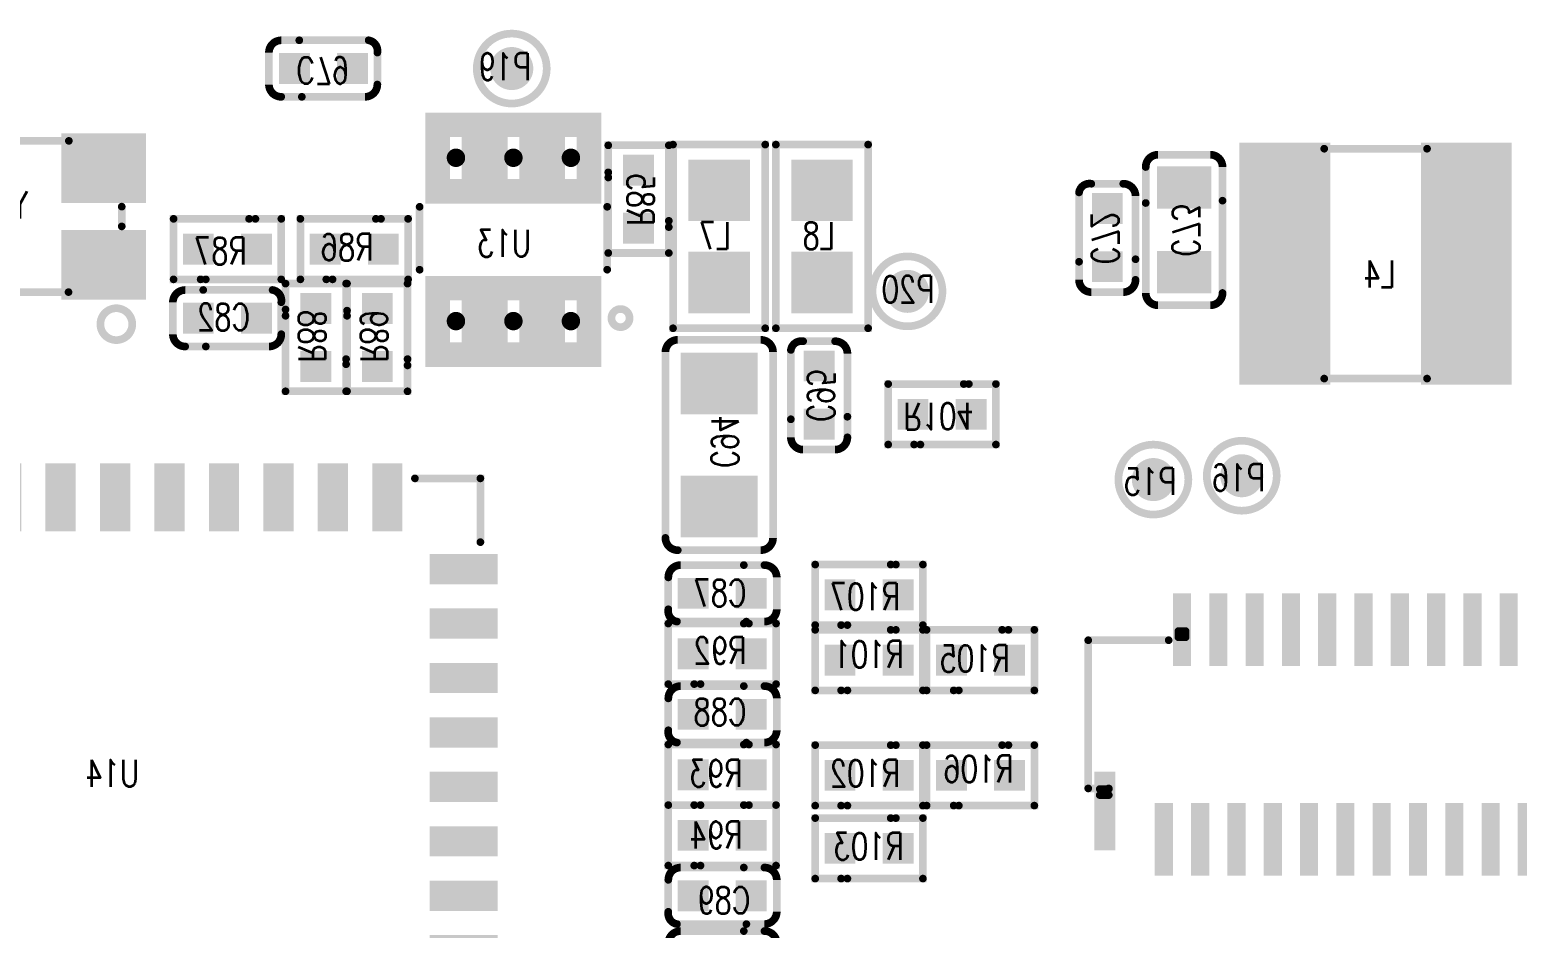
# Model space of a CAD drawing. Extents: x -2201 to 2204, y -2226 to 2180.
# Drawn here: x -1601 to -633, y 190 to 775 of the extents above; entities that cross this region are included whole.
import ezdxf

# ---------------------------------------------------------------- set-up
doc = ezdxf.new("R2010")
doc.units = 0
for name, pattern in [('TRMIDX_0', [2, 1, 1]), ('TRMIDX_1', [2, 1, 1]), ('TRMIDX_2', [2, 1, 1]), ('TRMIDX_3', [2, 1, 1]), ('TRMIDX_4', [2, 1, 1]), ('TRMIDX_5', [2, 1, 1])]:
    doc.linetypes.add(name, pattern=pattern)
for name, color, linetype in [('DRIL_NPLTE_THRU_01', 3, 'CONTINUOUS'), ('DRIL_NPLTE_THRU_02', 4, 'CONTINUOUS'), ('DRIL_NPLTE_THRU_03', 6, 'CONTINUOUS'), ('DRIL_NPLTE_THRU_04', 1, 'CONTINUOUS'), ('DRIL_PLTE_THRU_01', 3, 'CONTINUOUS'), ('DRIL_PLTE_THRU_02', 4, 'CONTINUOUS'), ('DRIL_PLTE_THRU_03', 6, 'CONTINUOUS'), ('DRIL_PLTE_THRU_04', 1, 'CONTINUOUS'), ('PADS_BOT', 16, 'CONTINUOUS'), ('PADS_INNER', 96, 'CONTINUOUS'), ('PADS_TOP', 96, 'CONTINUOUS'), ('PART_BOT_2DLINE_00', 2, 'CONTINUOUS'), ('PART_BOT_2DLINE_01', 96, 'CONTINUOUS'), ('PART_BOT_2DLINE_126', 255, 'CONTINUOUS'), ('PART_BOT_COPPER_01', 96, 'CONTINUOUS'), ('PART_NAME_04', 2, 'CONTINUOUS')]:
    doc.layers.add(name, color=color, linetype=linetype)
doc.styles.add('W3', font='simplex', dxfattribs={"width": 0.75})

# ---------------------------------------------------------------- blocks, each defined once
blk = doc.blocks.new('SMOOTH_5')
at = {"const_width": 2.5}
blk.add_lwpolyline([(-1.25, 0, 1), (1.25, 0, 1)], format="xyb", close=True, dxfattribs=at)
blk = doc.blocks.new('PART_BODY_BOT_22')
at = {"layer": 'PART_BOT_2DLINE_126', "const_width": 5}
for points in [[(-14.09, 18.39), (-27.5, 18.39, 0.414214), (-35.5, 10.39), (-35.5, -10.39, 0.414214), (-27.5, -18.39), (-14.09, -18.39)], [(-15.75, -18.39), (29.4, -18.39, 0.414214), (35.04, -10.39), (35.04, 10.39, 0.414214), (27.04, 18.39), (-18.74, 18.39)]]:
    blk.add_lwpolyline(points, format="xyb", dxfattribs=at)
at = {"layer": 'PART_BOT_2DLINE_126'}
for p in [(-27.5, 18.39), (-14.09, 18.39), (35.04, 10.39), (35.04, -10.39), (-15.75, -18.39), (29.4, -18.39)]:
    blk.add_blockref('SMOOTH_5', p, dxfattribs=at)
blk = doc.blocks.new('DRIL_HOLE_0')
blk.add_lwpolyline([(0, 0, 1), (0, 0, 1)], format="xyb", close=True)
blk = doc.blocks.new('PAD_8')
blk.add_lwpolyline([(0, 0, 1), (0, 0, 1)], format="xyb", close=True)
blk = doc.blocks.new('PAD_11')
at = {"const_width": 20.08}
blk.add_lwpolyline([(-10.04, 0), (10.04, 0)], dxfattribs=at)
blk = doc.blocks.new('STK_BOT_6')
at = {"layer": 'DRIL_PLTE_THRU_01'}
blk.add_blockref('DRIL_HOLE_0', (0, 0), dxfattribs=at)
at = {"layer": 'DRIL_PLTE_THRU_02'}
blk.add_blockref('DRIL_HOLE_0', (0, 0), dxfattribs=at)
at = {"layer": 'DRIL_PLTE_THRU_03'}
blk.add_blockref('DRIL_HOLE_0', (0, 0), dxfattribs=at)
at = {"layer": 'DRIL_PLTE_THRU_04'}
blk.add_blockref('DRIL_HOLE_0', (0, 0), dxfattribs=at)
at = {"layer": 'PADS_BOT'}
blk.add_blockref('PAD_11', (0, 0), dxfattribs=at)
at = {"layer": 'PADS_INNER'}
blk.add_blockref('PAD_8', (0, 0), dxfattribs=at)
at = {"layer": 'PADS_TOP'}
blk.add_blockref('PAD_8', (0, 0), dxfattribs=at)
blk = doc.blocks.new('SYM_BOT_6')
for name, p in [('PART_BODY_BOT_22', (0, 0)), ('STK_BOT_6', (-18.9, 0)), ('STK_BOT_6', (18.9, 0))]:
    blk.add_blockref(name, p)
blk = doc.blocks.new('PART_BOT_88')
blk.add_blockref('SYM_BOT_6', (0, 0))
at = {"layer": 'PART_NAME_04', "style": 'W3', "width": 0.75}
blk.add_text('C72', height=17.5, dxfattribs=at).set_placement((-17.5, -10))
blk = doc.blocks.new('PART_BODY_BOT_27')
at = {"layer": 'PART_BOT_2DLINE_126', "const_width": 5}
for points in [[(25, -19.02), (25, 41.06, 0.414214), (17, 49.06), (-17, 49.06, 0.414214), (-25, 41.06), (-25, -17.91)], [(-25, -17.5), (-25, -40.93, 0.414214), (-17, -48.93), (17, -48.93, 0.414214), (25, -40.93), (25, -17.5)]]:
    blk.add_lwpolyline(points, format="xyb", dxfattribs=at)
at = {"layer": 'PART_BOT_2DLINE_126'}
for p in [(25, 41.06), (-25, -17.5), (25, -19.02), (-25, -40.93)]:
    blk.add_blockref('SMOOTH_5', p, dxfattribs=at)
blk = doc.blocks.new('PAD_12')
at = {"const_width": 27.56}
blk.add_lwpolyline([(-17.71, 0), (17.71, 0)], dxfattribs=at)
blk = doc.blocks.new('STK_BOT_13')
at = {"layer": 'DRIL_PLTE_THRU_01'}
blk.add_blockref('DRIL_HOLE_0', (0, 0), dxfattribs=at)
at = {"layer": 'DRIL_PLTE_THRU_02'}
blk.add_blockref('DRIL_HOLE_0', (0, 0), dxfattribs=at)
at = {"layer": 'DRIL_PLTE_THRU_03'}
blk.add_blockref('DRIL_HOLE_0', (0, 0), dxfattribs=at)
at = {"layer": 'DRIL_PLTE_THRU_04'}
blk.add_blockref('DRIL_HOLE_0', (0, 0), dxfattribs=at)
at = {"layer": 'PADS_BOT'}
blk.add_blockref('PAD_12', (0, 0), dxfattribs=at)
at = {"layer": 'PADS_INNER'}
blk.add_blockref('PAD_8', (0, 0), dxfattribs=at)
at = {"layer": 'PADS_TOP'}
blk.add_blockref('PAD_8', (0, 0), dxfattribs=at)
blk = doc.blocks.new('SYM_BOT_11')
for name, p in [('PART_BODY_BOT_27', (0, 0)), ('STK_BOT_13', (0, 27.56)), ('STK_BOT_13', (0, -27.56))]:
    blk.add_blockref(name, p)
blk = doc.blocks.new('PART_BOT_89')
blk.add_blockref('SYM_BOT_11', (0, 0))
at = {"layer": 'PART_NAME_04', "style": 'W3', "width": 0.75}
blk.add_text('C73', height=17.5, rotation=270, dxfattribs=at).set_placement((-7.5, 17.5))
blk = doc.blocks.new('PART_BOT_94')
blk.add_blockref('SYM_BOT_6', (0, 0))
at = {"layer": 'PART_NAME_04', "style": 'W3', "width": 0.75}
blk.add_text('C79', height=17.5, dxfattribs=at).set_placement((-17.5, -7.5))
blk = doc.blocks.new('PART_BOT_98')
blk.add_blockref('SYM_BOT_6', (0, 0))
at = {"layer": 'PART_NAME_04', "style": 'W3', "width": 0.75}
blk.add_text('C82', height=17.5, rotation=180, dxfattribs=at).set_placement((14.49, 7.99))
blk = doc.blocks.new('PART_BOT_103')
blk.add_blockref('SYM_BOT_6', (0, 0))
at = {"layer": 'PART_NAME_04', "style": 'W3', "width": 0.75}
blk.add_text('C87', height=17.5, dxfattribs=at).set_placement((-15.59, -8.46))
blk = doc.blocks.new('PART_BOT_104')
blk.add_blockref('SYM_BOT_6', (0, 0))
at = {"layer": 'PART_NAME_04', "style": 'W3', "width": 0.75}
blk.add_text('C88', height=17.5, dxfattribs=at).set_placement((-15.59, -7.22))
blk = doc.blocks.new('PART_BOT_105')
blk.add_blockref('SYM_BOT_6', (0, 0))
at = {"layer": 'PART_NAME_04', "style": 'W3', "width": 0.75}
blk.add_text('C89', height=17.5, dxfattribs=at).set_placement((-18.09, -11.61))
blk = doc.blocks.new('PART_BOT_107')
blk.add_blockref('SYM_BOT_6', (0, 0))
at = {"layer": 'PART_NAME_04', "style": 'W3', "width": 0.75}
blk.add_text('C90', height=17.5, dxfattribs=at).set_placement((-18.09, -7.78))
blk = doc.blocks.new('PART_BODY_BOT_25')
at = {"layer": 'PART_BOT_2DLINE_126', "const_width": 5}
blk.add_lwpolyline([(60.45, 35, -0.414214), (68.45, 27), (68.45, -27, -0.414214), (60.45, -35), (-60.45, -35, -0.414214), (-68.45, -27), (-68.45, 27, -0.414214), (-60.45, 35)], format="xyb", close=True, dxfattribs=at)
at = {"layer": 'PART_BOT_2DLINE_126'}
for p in [(60.45, 35), (68.45, 27)]:
    blk.add_blockref('SMOOTH_5', p, dxfattribs=at)
blk = doc.blocks.new('PAD_10')
at = {"const_width": 40}
blk.add_lwpolyline([(-25, 0), (25, 0)], dxfattribs=at)
blk = doc.blocks.new('STK_BOT_11')
at = {"layer": 'DRIL_PLTE_THRU_01'}
blk.add_blockref('DRIL_HOLE_0', (0, 0), dxfattribs=at)
at = {"layer": 'DRIL_PLTE_THRU_02'}
blk.add_blockref('DRIL_HOLE_0', (0, 0), dxfattribs=at)
at = {"layer": 'DRIL_PLTE_THRU_03'}
blk.add_blockref('DRIL_HOLE_0', (0, 0), dxfattribs=at)
at = {"layer": 'DRIL_PLTE_THRU_04'}
blk.add_blockref('DRIL_HOLE_0', (0, 0), dxfattribs=at)
at = {"layer": 'PADS_BOT', "rotation": 90}
blk.add_blockref('PAD_10', (0, 0), dxfattribs=at)
at = {"layer": 'PADS_INNER'}
blk.add_blockref('PAD_8', (0, 0), dxfattribs=at)
at = {"layer": 'PADS_TOP'}
blk.add_blockref('PAD_8', (0, 0), dxfattribs=at)
blk = doc.blocks.new('SYM_BOT_9')
for name, p in [('STK_BOT_11', (-40, 0)), ('STK_BOT_11', (40, 0)), ('PART_BODY_BOT_25', (0, 0))]:
    blk.add_blockref(name, p)
blk = doc.blocks.new('PART_BOT_111')
blk.add_blockref('SYM_BOT_9', (0, 0))
at = {"layer": 'PART_NAME_04', "style": 'W3', "width": 0.75}
blk.add_text('C94', height=17.5, rotation=180, dxfattribs=at).set_placement((15, 5))
blk = doc.blocks.new('PART_BOT_112')
blk.add_blockref('SYM_BOT_6', (0, 0))
at = {"layer": 'PART_NAME_04', "style": 'W3', "width": 0.75}
blk.add_text('C95', height=17.5, dxfattribs=at).set_placement((-17.5, -7.5))
blk = doc.blocks.new('PART_BODY_BOT_47')
at = {"layer": 'PART_BOT_2DLINE_00', "const_width": 5}
for points in [[(-61.02, -95.47), (-61.02, 0.98), (-14.28, 0.98)], [(564.57, 6.89), (569.29, 6.89)], [(564.57, 4.92), (569.29, 4.92)], [(564.57, 2.95), (569.29, 2.95)], [(575.59, 0.98), (627.95, 0.98)], [(627.95, 0.98), (627.95, -95.47)], [(627.95, -95.47), (614.57, -95.47)], [(614.57, -95.87), (620.47, -95.87)], [(614.57, -99.8), (620.47, -99.8)]]:
    blk.add_lwpolyline(points, dxfattribs=at)
at = {"layer": 'PART_BOT_2DLINE_00'}
for p in [(-61.02, 0.98), (-14.28, 0.98), (564.57, 6.89), (564.57, 4.92), (564.57, 2.95), (569.29, 6.89), (569.29, 4.92), (569.29, 2.95), (575.59, 0.98), (627.95, 0.98), (627.95, 0.98), (-61.02, -95.47), (614.57, -95.47), (614.57, -95.87), (620.47, -95.87), (627.95, -95.47), (627.95, -95.47), (614.57, -99.8), (620.47, -99.8)]:
    blk.add_blockref('SMOOTH_5', p, dxfattribs=at)
blk = doc.blocks.new('PAD_38')
at = {"const_width": 11.81}
blk.add_lwpolyline([(-23.62, 0), (23.62, 0)], dxfattribs=at)
blk = doc.blocks.new('STK_BOT_55')
at = {"layer": 'DRIL_PLTE_THRU_01'}
blk.add_blockref('DRIL_HOLE_0', (0, 0), dxfattribs=at)
at = {"layer": 'DRIL_PLTE_THRU_02'}
blk.add_blockref('DRIL_HOLE_0', (0, 0), dxfattribs=at)
at = {"layer": 'DRIL_PLTE_THRU_03'}
blk.add_blockref('DRIL_HOLE_0', (0, 0), dxfattribs=at)
at = {"layer": 'DRIL_PLTE_THRU_04'}
blk.add_blockref('DRIL_HOLE_0', (0, 0), dxfattribs=at)
at = {"layer": 'PADS_BOT', "rotation": 90}
blk.add_blockref('PAD_38', (0, 0), dxfattribs=at)
at = {"layer": 'PADS_INNER'}
blk.add_blockref('PAD_8', (0, 0), dxfattribs=at)
at = {"layer": 'PADS_TOP'}
blk.add_blockref('PAD_8', (0, 0), dxfattribs=at)
blk = doc.blocks.new('PAD_39')
at = {"const_width": 13.78}
blk.add_lwpolyline([(-25.59, 0), (25.59, 0)], dxfattribs=at)
blk = doc.blocks.new('STK_BOT_56')
at = {"layer": 'DRIL_PLTE_THRU_01'}
blk.add_blockref('DRIL_HOLE_0', (0, 0), dxfattribs=at)
at = {"layer": 'DRIL_PLTE_THRU_02'}
blk.add_blockref('DRIL_HOLE_0', (0, 0), dxfattribs=at)
at = {"layer": 'DRIL_PLTE_THRU_03'}
blk.add_blockref('DRIL_HOLE_0', (0, 0), dxfattribs=at)
at = {"layer": 'DRIL_PLTE_THRU_04'}
blk.add_blockref('DRIL_HOLE_0', (0, 0), dxfattribs=at)
at = {"layer": 'PADS_BOT', "rotation": 90}
blk.add_blockref('PAD_39', (0, 0), dxfattribs=at)
at = {"layer": 'PADS_INNER'}
blk.add_blockref('PAD_8', (0, 0), dxfattribs=at)
at = {"layer": 'PADS_TOP'}
blk.add_blockref('PAD_8', (0, 0), dxfattribs=at)
blk = doc.blocks.new('SYM_BOT_31')
for name, p in [('STK_BOT_55', (0, 7.87)), ('STK_BOT_55', (23.62, 7.87)), ('STK_BOT_55', (47.24, 7.87)), ('STK_BOT_55', (70.87, 7.87)), ('STK_BOT_55', (94.49, 7.87)), ('STK_BOT_55', (118.11, 7.87)), ('STK_BOT_55', (141.73, 7.87)), ('STK_BOT_55', (165.35, 7.87)), ('STK_BOT_55', (188.98, 7.87)), ('STK_BOT_55', (212.6, 7.87)), ('STK_BOT_55', (236.22, 7.87)), ('STK_BOT_55', (259.84, 7.87)), ('STK_BOT_55', (283.46, 7.87)), ('STK_BOT_55', (307.09, 7.87)), ('STK_BOT_55', (330.71, 7.87)), ('STK_BOT_55', (354.33, 7.87)), ('STK_BOT_55', (377.95, 7.87)), ('STK_BOT_55', (401.57, 7.87)), ('STK_BOT_55', (425.2, 7.87)), ('STK_BOT_55', (448.82, 7.87)), ('STK_BOT_55', (472.44, 7.87)), ('STK_BOT_55', (496.06, 7.87)), ('STK_BOT_55', (519.69, 7.87)), ('STK_BOT_55', (543.31, 7.87)), ('STK_BOT_55', (566.93, 7.87)), ('PART_BODY_BOT_47', (0, 0)), ('STK_BOT_56', (-50.14, -110.28)), ('STK_BOT_56', (617.18, -110.2)), ('STK_BOT_55', (-11.82, -128.53)), ('STK_BOT_55', (11.8, -128.53)), ('STK_BOT_55', (35.42, -128.53)), ('STK_BOT_55', (59.04, -128.53)), ('STK_BOT_55', (82.66, -128.53)), ('STK_BOT_55', (106.29, -128.53)), ('STK_BOT_55', (129.91, -128.53)), ('STK_BOT_55', (153.53, -128.53)), ('STK_BOT_55', (177.15, -128.53)), ('STK_BOT_55', (200.77, -128.53)), ('STK_BOT_55', (224.4, -128.53)), ('STK_BOT_55', (248.02, -128.53)), ('STK_BOT_55', (271.64, -128.53)), ('STK_BOT_55', (295.26, -128.53)), ('STK_BOT_55', (318.88, -128.53)), ('STK_BOT_55', (342.51, -128.53)), ('STK_BOT_55', (366.13, -128.53)), ('STK_BOT_55', (389.75, -128.53)), ('STK_BOT_55', (413.37, -128.53)), ('STK_BOT_55', (436.99, -128.53)), ('STK_BOT_55', (460.62, -128.53)), ('STK_BOT_55', (484.24, -128.53)), ('STK_BOT_55', (507.86, -128.53)), ('STK_BOT_55', (531.48, -128.53)), ('STK_BOT_55', (555.11, -128.53)), ('STK_BOT_55', (578.73, -128.53))]:
    blk.add_blockref(name, p)
blk = doc.blocks.new('PART_BOT_187')
blk.add_blockref('SYM_BOT_31', (0, 0))
at = {"layer": 'PART_NAME_04', "style": 'W3', "width": 0.75}
blk.add_text('J5', height=17.5, dxfattribs=at).set_placement((270.55, -66.97))
blk = doc.blocks.new('PART_BODY_BOT_51')
at = {"layer": 'PART_BOT_2DLINE_01', "const_width": 5}
for points in [[(-33.46, 74.8), (33.46, 74.8)], [(-33.46, -74.8), (33.46, -74.8)]]:
    blk.add_lwpolyline(points, dxfattribs=at)
at = {"layer": 'PART_BOT_2DLINE_01'}
for p in [(-33.46, 74.8), (33.46, 74.8), (-33.46, -74.8), (33.46, -74.8)]:
    blk.add_blockref('SMOOTH_5', p, dxfattribs=at)
blk = doc.blocks.new('PAD_44')
at = {"const_width": 59.06}
blk.add_lwpolyline([(-78.74, 0), (78.74, 0)], dxfattribs=at)
blk = doc.blocks.new('STK_BOT_72')
at = {"layer": 'DRIL_PLTE_THRU_01'}
blk.add_blockref('DRIL_HOLE_0', (0, 0), dxfattribs=at)
at = {"layer": 'DRIL_PLTE_THRU_02'}
blk.add_blockref('DRIL_HOLE_0', (0, 0), dxfattribs=at)
at = {"layer": 'DRIL_PLTE_THRU_03'}
blk.add_blockref('DRIL_HOLE_0', (0, 0), dxfattribs=at)
at = {"layer": 'DRIL_PLTE_THRU_04'}
blk.add_blockref('DRIL_HOLE_0', (0, 0), dxfattribs=at)
at = {"layer": 'PADS_BOT', "rotation": 90}
blk.add_blockref('PAD_44', (0, 0), dxfattribs=at)
at = {"layer": 'PADS_INNER'}
blk.add_blockref('PAD_8', (0, 0), dxfattribs=at)
at = {"layer": 'PADS_TOP'}
blk.add_blockref('PAD_8', (0, 0), dxfattribs=at)
blk = doc.blocks.new('SYM_BOT_35')
for name, p in [('STK_BOT_72', (-59.06, 0)), ('STK_BOT_72', (59.06, 0)), ('PART_BODY_BOT_51', (0, 0))]:
    blk.add_blockref(name, p)
blk = doc.blocks.new('PART_BOT_191')
blk.add_blockref('SYM_BOT_35', (0, 0))
at = {"layer": 'PART_NAME_04', "style": 'W3', "width": 0.75}
blk.add_text('L4', height=17.5, rotation=180, dxfattribs=at).set_placement((12.89, 15.53))
blk = doc.blocks.new('PART_BODY_BOT_38')
at = {"layer": 'PART_BOT_2DLINE_126', "const_width": 5}
blk.add_lwpolyline([(59.76, -30), (59.76, 30), (-59.76, 30), (-59.76, -30)], close=True, dxfattribs=at)
at = {"layer": 'PART_BOT_2DLINE_126'}
for p in [(-59.76, 30), (59.76, 30), (-59.76, -30), (59.76, -30)]:
    blk.add_blockref('SMOOTH_5', p, dxfattribs=at)
blk = doc.blocks.new('PAD_20')
at = {"const_width": 40}
blk.add_lwpolyline([(-20, 0), (20, 0)], dxfattribs=at)
blk = doc.blocks.new('STK_BOT_27')
at = {"layer": 'DRIL_PLTE_THRU_01'}
blk.add_blockref('DRIL_HOLE_0', (0, 0), dxfattribs=at)
at = {"layer": 'DRIL_PLTE_THRU_02'}
blk.add_blockref('DRIL_HOLE_0', (0, 0), dxfattribs=at)
at = {"layer": 'DRIL_PLTE_THRU_03'}
blk.add_blockref('DRIL_HOLE_0', (0, 0), dxfattribs=at)
at = {"layer": 'DRIL_PLTE_THRU_04'}
blk.add_blockref('DRIL_HOLE_0', (0, 0), dxfattribs=at)
at = {"layer": 'PADS_BOT'}
blk.add_blockref('PAD_20', (0, 0), dxfattribs=at)
at = {"layer": 'PADS_INNER'}
blk.add_blockref('PAD_8', (0, 0), dxfattribs=at)
at = {"layer": 'PADS_TOP'}
blk.add_blockref('PAD_8', (0, 0), dxfattribs=at)
blk = doc.blocks.new('SYM_BOT_22')
for name, p in [('PART_BODY_BOT_38', (0, 0)), ('STK_BOT_27', (-30, 0)), ('STK_BOT_27', (30, 0))]:
    blk.add_blockref(name, p)
blk = doc.blocks.new('PART_BOT_194')
blk.add_blockref('SYM_BOT_22', (0, 0))
at = {"layer": 'PART_NAME_04', "style": 'W3', "width": 0.75}
blk.add_text('L7', height=17.5, rotation=270, dxfattribs=at).set_placement((-8.25, 7.56))
blk = doc.blocks.new('PART_BOT_195')
blk.add_blockref('SYM_BOT_22', (0, 0))
at = {"layer": 'PART_NAME_04', "style": 'W3', "width": 0.75}
blk.add_text('L8', height=17.5, rotation=270, dxfattribs=at).set_placement((-8.25, 8.13))
blk = doc.blocks.new('PART_BODY_BOT_55')
at = {"layer": 'PART_BOT_2DLINE_01', "const_width": 5}
blk.add_lwpolyline([(-22.76, 0, 1), (22.76, 0, 1)], format="xyb", close=True, dxfattribs=at)
blk = doc.blocks.new('PAD_49')
at = {"const_width": 14}
blk.add_lwpolyline([(0, -7, 1), (0, 7, 1)], format="xyb", close=True, dxfattribs=at)
blk = doc.blocks.new('STK_BOT_76')
at = {"layer": 'DRIL_NPLTE_THRU_01'}
blk.add_blockref('DRIL_HOLE_0', (0, 0), dxfattribs=at)
at = {"layer": 'DRIL_NPLTE_THRU_02'}
blk.add_blockref('DRIL_HOLE_0', (0, 0), dxfattribs=at)
at = {"layer": 'DRIL_NPLTE_THRU_03'}
blk.add_blockref('DRIL_HOLE_0', (0, 0), dxfattribs=at)
at = {"layer": 'DRIL_NPLTE_THRU_04'}
blk.add_blockref('DRIL_HOLE_0', (0, 0), dxfattribs=at)
at = {"layer": 'PADS_BOT'}
blk.add_blockref('PAD_49', (0, 0), dxfattribs=at)
at = {"layer": 'PADS_INNER'}
blk.add_blockref('PAD_8', (0, 0), dxfattribs=at)
at = {"layer": 'PADS_TOP'}
blk.add_blockref('PAD_8', (0, 0), dxfattribs=at)
blk = doc.blocks.new('SYM_BOT_39')
for name in ['PART_BODY_BOT_55', 'STK_BOT_76']:
    blk.add_blockref(name, (0, 0))
blk = doc.blocks.new('PART_BOT_208')
blk.add_blockref('SYM_BOT_39', (0, 0))
at = {"layer": 'PART_NAME_04', "style": 'W3', "width": 0.75}
blk.add_text('P15', height=17.5, dxfattribs=at).set_placement((-15, -10))
blk = doc.blocks.new('PART_BOT_209')
blk.add_blockref('SYM_BOT_39', (0, 0))
at = {"layer": 'PART_NAME_04', "style": 'W3', "width": 0.75}
blk.add_text('P16', height=17.5, dxfattribs=at).set_placement((-15, -10))
blk = doc.blocks.new('PART_BOT_211')
blk.add_blockref('SYM_BOT_39', (0, 0))
at = {"layer": 'PART_NAME_04', "style": 'W3', "width": 0.75}
blk.add_text('P19', height=17.5, dxfattribs=at).set_placement((-12.5, -7.5))
blk = doc.blocks.new('PART_BOT_213')
blk.add_blockref('SYM_BOT_39', (0, 0))
at = {"layer": 'PART_NAME_04', "style": 'W3', "width": 0.75}
blk.add_text('P20', height=17.5, dxfattribs=at).set_placement((-17.5, -7.5))
blk = doc.blocks.new('PART_BODY_BOT_57')
at = {"layer": 'PART_BOT_2DLINE_126', "const_width": 5}
for points in [[(-14.09, 19.69), (-35.04, 19.69), (-35.04, -19.69), (18.19, -19.69)], [(14.09, -19.69), (35.04, -19.69), (35.04, 19.69), (-17.44, 19.69)]]:
    blk.add_lwpolyline(points, dxfattribs=at)
at = {"layer": 'PART_BOT_2DLINE_126'}
for p in [(-35.04, 19.69), (-17.44, 19.69), (-14.09, 19.69), (35.04, 19.69), (-35.04, -19.69), (14.09, -19.69), (18.19, -19.69), (35.04, -19.69)]:
    blk.add_blockref('SMOOTH_5', p, dxfattribs=at)
blk = doc.blocks.new('SYM_BOT_41')
for name, p in [('PART_BODY_BOT_57', (0, 0)), ('STK_BOT_6', (-18.9, 0)), ('STK_BOT_6', (18.9, 0))]:
    blk.add_blockref(name, p)
blk = doc.blocks.new('PART_BOT_237')
blk.add_blockref('SYM_BOT_41', (0, 0))
at = {"layer": 'PART_NAME_04', "style": 'W3', "width": 0.75}
blk.add_text('R101', height=17.5, dxfattribs=at).set_placement((-22.5, -5))
blk = doc.blocks.new('PART_BOT_238')
blk.add_blockref('SYM_BOT_41', (0, 0))
at = {"layer": 'PART_NAME_04', "style": 'W3', "width": 0.75}
blk.add_text('R102', height=17.5, dxfattribs=at).set_placement((-20, -7.5))
blk = doc.blocks.new('PART_BOT_239')
blk.add_blockref('SYM_BOT_41', (0, 0))
at = {"layer": 'PART_NAME_04', "style": 'W3', "width": 0.75}
blk.add_text('R103', height=17.5, dxfattribs=at).set_placement((-22.5, -7.5))
blk = doc.blocks.new('PART_BOT_240')
blk.add_blockref('SYM_BOT_41', (0, 0))
at = {"layer": 'PART_NAME_04', "style": 'W3', "width": 0.75}
blk.add_text('R104', height=17.5, rotation=180, dxfattribs=at).set_placement((25, 7.5))
blk = doc.blocks.new('PART_BOT_241')
blk.add_blockref('SYM_BOT_41', (0, 0))
at = {"layer": 'PART_NAME_04', "style": 'W3', "width": 0.75}
blk.add_text('R105', height=17.5, rotation=180, dxfattribs=at).set_placement((18.94, 7.72))
blk = doc.blocks.new('PART_BOT_242')
blk.add_blockref('SYM_BOT_41', (0, 0))
at = {"layer": 'PART_NAME_04', "style": 'W3', "width": 0.75}
blk.add_text('R106', height=17.5, rotation=180, dxfattribs=at).set_placement((21.44, 4.59))
blk = doc.blocks.new('PART_BOT_243')
blk.add_blockref('SYM_BOT_41', (0, 0))
at = {"layer": 'PART_NAME_04', "style": 'W3', "width": 0.75}
blk.add_text('R107', height=17.5, dxfattribs=at).set_placement((-20, -10))
blk = doc.blocks.new('PART_BOT_376')
blk.add_blockref('SYM_BOT_41', (0, 0))
at = {"layer": 'PART_NAME_04', "style": 'W3', "width": 0.75}
blk.add_text('R85', height=17.5, rotation=180, dxfattribs=at).set_placement((17.5, 7.5))
blk = doc.blocks.new('PART_BOT_377')
blk.add_blockref('SYM_BOT_41', (0, 0))
at = {"layer": 'PART_NAME_04', "style": 'W3', "width": 0.75}
blk.add_text('R86', height=17.5, dxfattribs=at).set_placement((-12.5, -7.5))
blk = doc.blocks.new('PART_BOT_378')
blk.add_blockref('SYM_BOT_41', (0, 0))
at = {"layer": 'PART_NAME_04', "style": 'W3', "width": 0.75}
blk.add_text('R87', height=17.5, rotation=180, dxfattribs=at).set_placement((12.5, 10))
blk = doc.blocks.new('PART_BOT_379')
blk.add_blockref('SYM_BOT_41', (0, 0))
at = {"layer": 'PART_NAME_04', "style": 'W3', "width": 0.75}
blk.add_text('R88', height=17.5, dxfattribs=at).set_placement((-16.44, -11.2))
blk = doc.blocks.new('PART_BOT_380')
blk.add_blockref('SYM_BOT_41', (0, 0))
at = {"layer": 'PART_NAME_04', "style": 'W3', "width": 0.75}
blk.add_text('R89', height=17.5, rotation=180, dxfattribs=at).set_placement((16.44, 10.94))
blk = doc.blocks.new('PART_BOT_384')
blk.add_blockref('SYM_BOT_41', (0, 0))
at = {"layer": 'PART_NAME_04', "style": 'W3', "width": 0.75}
blk.add_text('R92', height=17.5, dxfattribs=at).set_placement((-15.59, -6.59))
blk = doc.blocks.new('PART_BOT_385')
blk.add_blockref('SYM_BOT_41', (0, 0))
at = {"layer": 'PART_NAME_04', "style": 'W3', "width": 0.75}
blk.add_text('R93', height=17.5, dxfattribs=at).set_placement((-13.09, -7.85))
blk = doc.blocks.new('PART_BOT_386')
blk.add_blockref('SYM_BOT_41', (0, 0))
at = {"layer": 'PART_NAME_04', "style": 'W3', "width": 0.75}
blk.add_text('R94', height=17.5, dxfattribs=at).set_placement((-13.09, -8.48))
blk = doc.blocks.new('SMOOTH_16')
at = {"const_width": 8}
blk.add_lwpolyline([(-4, 0, 1), (4, 0, 1)], format="xyb", close=True, dxfattribs=at)
blk = doc.blocks.new('PART_BODY_BOT_62')
at = {"layer": 'PART_BOT_2DLINE_01', "const_width": 5}
for points in [[(-61.02, 21.26), (-61.02, -19.69)], [(61.02, 21.26), (61.02, -19.69)]]:
    blk.add_lwpolyline(points, dxfattribs=at)
blk.add_lwpolyline([(-75.59, -51.18, 1), (-63.78, -51.18, 1)], format="xyb", close=True, dxfattribs=at)
at = {"layer": 'PART_BOT_COPPER_01', "linetype": 'TRMIDX_5', "const_width": 16}
blk.add_lwpolyline([(-49.21, 74.61), (-25.59, 74.61), (-25.59, 31.3), (-49.21, 31.3)], close=True, dxfattribs=at)
at = {"layer": 'PART_BOT_COPPER_01', "linetype": 'TRMIDX_4', "const_width": 16}
blk.add_lwpolyline([(-11.81, 74.61), (11.81, 74.61), (11.81, 31.3), (-11.81, 31.3)], close=True, dxfattribs=at)
at = {"layer": 'PART_BOT_COPPER_01', "linetype": 'TRMIDX_3', "const_width": 16}
blk.add_lwpolyline([(25.59, 74.61), (49.21, 74.61), (49.21, 31.3), (25.59, 31.3)], close=True, dxfattribs=at)
at = {"layer": 'PART_BOT_COPPER_01', "linetype": 'TRMIDX_0', "const_width": 16}
blk.add_lwpolyline([(-49.21, -31.69), (-25.59, -31.69), (-25.59, -75), (-49.21, -75)], close=True, dxfattribs=at)
at = {"layer": 'PART_BOT_COPPER_01', "linetype": 'TRMIDX_1', "const_width": 16}
blk.add_lwpolyline([(-11.81, -31.69), (11.81, -31.69), (11.81, -75), (-11.81, -75)], close=True, dxfattribs=at)
at = {"layer": 'PART_BOT_COPPER_01', "linetype": 'TRMIDX_2', "const_width": 16}
blk.add_lwpolyline([(25.59, -31.69), (49.21, -31.69), (49.21, -75), (25.59, -75)], close=True, dxfattribs=at)
at = {"layer": 'PART_BOT_2DLINE_01'}
for p in [(-61.02, 21.26), (61.02, 21.26), (-61.02, -19.69), (61.02, -19.69)]:
    blk.add_blockref('SMOOTH_5', p, dxfattribs=at)
at = {"layer": 'PART_BOT_COPPER_01'}
for p in [(-49.21, 74.61), (-25.59, 74.61), (-11.81, 74.61), (11.81, 74.61), (25.59, 74.61), (49.21, 74.61), (-49.21, 31.3), (-25.59, 31.3), (-11.81, 31.3), (11.81, 31.3), (25.59, 31.3), (49.21, 31.3), (-49.21, -31.69), (-25.59, -31.69), (-11.81, -31.69), (11.81, -31.69), (25.59, -31.69), (49.21, -31.69), (-49.21, -75), (-25.59, -75), (-11.81, -75), (11.81, -75), (25.59, -75), (49.21, -75)]:
    blk.add_blockref('SMOOTH_16', p, dxfattribs=at)
blk = doc.blocks.new('PAD_59')
at = {"const_width": 6}
blk.add_lwpolyline([(0, -3, 1), (0, 3, 1)], format="xyb", close=True, dxfattribs=at)
blk = doc.blocks.new('STK_BOT_84')
at = {"layer": 'DRIL_NPLTE_THRU_01'}
blk.add_blockref('DRIL_HOLE_0', (0, 0), dxfattribs=at)
at = {"layer": 'DRIL_NPLTE_THRU_02'}
blk.add_blockref('DRIL_HOLE_0', (0, 0), dxfattribs=at)
at = {"layer": 'DRIL_NPLTE_THRU_03'}
blk.add_blockref('DRIL_HOLE_0', (0, 0), dxfattribs=at)
at = {"layer": 'DRIL_NPLTE_THRU_04'}
blk.add_blockref('DRIL_HOLE_0', (0, 0), dxfattribs=at)
at = {"layer": 'PADS_BOT'}
blk.add_blockref('PAD_59', (0, 0), dxfattribs=at)
at = {"layer": 'PADS_INNER'}
blk.add_blockref('PAD_8', (0, 0), dxfattribs=at)
at = {"layer": 'PADS_TOP'}
blk.add_blockref('PAD_8', (0, 0), dxfattribs=at)
blk = doc.blocks.new('SYM_BOT_46')
for name, p in [('PART_BODY_BOT_62', (0, 0)), ('STK_BOT_84', (-37.4, 53.15)), ('STK_BOT_84', (0, 53.15)), ('STK_BOT_84', (37.4, 53.15)), ('STK_BOT_84', (-37.4, -53.15)), ('STK_BOT_84', (0, -53.15)), ('STK_BOT_84', (37.4, -53.15))]:
    blk.add_blockref(name, p)
blk = doc.blocks.new('PART_BOT_401')
blk.add_blockref('SYM_BOT_46', (0, 0))
at = {"layer": 'PART_NAME_04', "style": 'W3', "width": 0.75}
blk.add_text('U13', height=17.5, dxfattribs=at).set_placement((-11.42, -11.28))
blk = doc.blocks.new('PART_BODY_BOT_63')
at = {"layer": 'PART_BOT_2DLINE_01', "const_width": 5}
for points in [[(-202.48, 236.22), (-224.41, 236.22), (-236.22, 224.41), (-236.22, 200.24)], [(197.83, 236.22), (236.22, 236.22), (236.22, 197.99)], [(-264.76, 187.64), (-254.06, 176.93), (-264.88, 166.1), (-264.88, 187.95)], [(-236.22, -193.62), (-236.22, -236.22), (-194.72, -236.22)], [(194.06, -236.22), (236.22, -236.22), (236.22, -195.94)]]:
    blk.add_lwpolyline(points, dxfattribs=at)
at = {"layer": 'PART_BOT_2DLINE_01'}
for p in [(-224.41, 236.22), (-202.48, 236.22), (197.83, 236.22), (236.22, 236.22), (-236.22, 224.41), (-236.22, 200.24), (236.22, 197.99), (-264.88, 187.95), (-264.76, 187.64), (-254.06, 176.93), (-264.88, 166.1), (-236.22, -193.62), (236.22, -195.94), (-236.22, -236.22), (-194.72, -236.22), (194.06, -236.22), (236.22, -236.22)]:
    blk.add_blockref('SMOOTH_5', p, dxfattribs=at)
blk = doc.blocks.new('PAD_60')
at = {"const_width": 19.68}
blk.add_lwpolyline([(-22.15, 0), (22.15, 0)], dxfattribs=at)
blk = doc.blocks.new('STK_BOT_85')
at = {"layer": 'DRIL_PLTE_THRU_01'}
blk.add_blockref('DRIL_HOLE_0', (0, 0), dxfattribs=at)
at = {"layer": 'DRIL_PLTE_THRU_02'}
blk.add_blockref('DRIL_HOLE_0', (0, 0), dxfattribs=at)
at = {"layer": 'DRIL_PLTE_THRU_03'}
blk.add_blockref('DRIL_HOLE_0', (0, 0), dxfattribs=at)
at = {"layer": 'DRIL_PLTE_THRU_04'}
blk.add_blockref('DRIL_HOLE_0', (0, 0), dxfattribs=at)
at = {"layer": 'PADS_BOT'}
blk.add_blockref('PAD_60', (0, 0), dxfattribs=at)
at = {"layer": 'PADS_INNER'}
blk.add_blockref('PAD_8', (0, 0), dxfattribs=at)
at = {"layer": 'PADS_TOP'}
blk.add_blockref('PAD_8', (0, 0), dxfattribs=at)
blk = doc.blocks.new('STK_BOT_86')
at = {"layer": 'DRIL_PLTE_THRU_01'}
blk.add_blockref('DRIL_HOLE_0', (0, 0), dxfattribs=at)
at = {"layer": 'DRIL_PLTE_THRU_02'}
blk.add_blockref('DRIL_HOLE_0', (0, 0), dxfattribs=at)
at = {"layer": 'DRIL_PLTE_THRU_03'}
blk.add_blockref('DRIL_HOLE_0', (0, 0), dxfattribs=at)
at = {"layer": 'DRIL_PLTE_THRU_04'}
blk.add_blockref('DRIL_HOLE_0', (0, 0), dxfattribs=at)
at = {"layer": 'PADS_BOT', "rotation": 90}
blk.add_blockref('PAD_60', (0, 0), dxfattribs=at)
at = {"layer": 'PADS_INNER'}
blk.add_blockref('PAD_8', (0, 0), dxfattribs=at)
at = {"layer": 'PADS_TOP'}
blk.add_blockref('PAD_8', (0, 0), dxfattribs=at)
blk = doc.blocks.new('PAD_61')
at = {"const_width": 5.91}
blk.add_lwpolyline([(0, -2.95, 1), (0, 2.95, 1)], format="xyb", close=True, dxfattribs=at)
blk = doc.blocks.new('STK_BOT_87')
at = {"layer": 'DRIL_PLTE_THRU_01'}
blk.add_blockref('DRIL_HOLE_0', (0, 0), dxfattribs=at)
at = {"layer": 'DRIL_PLTE_THRU_02'}
blk.add_blockref('DRIL_HOLE_0', (0, 0), dxfattribs=at)
at = {"layer": 'DRIL_PLTE_THRU_03'}
blk.add_blockref('DRIL_HOLE_0', (0, 0), dxfattribs=at)
at = {"layer": 'DRIL_PLTE_THRU_04'}
blk.add_blockref('DRIL_HOLE_0', (0, 0), dxfattribs=at)
at = {"layer": 'PADS_BOT'}
blk.add_blockref('PAD_61', (0, 0), dxfattribs=at)
at = {"layer": 'PADS_INNER'}
blk.add_blockref('PAD_8', (0, 0), dxfattribs=at)
at = {"layer": 'PADS_TOP'}
blk.add_blockref('PAD_8', (0, 0), dxfattribs=at)
blk = doc.blocks.new('SYM_BOT_47')
for name, p in [('STK_BOT_86', (-177.17, 225.4)), ('STK_BOT_86', (-141.73, 225.4)), ('STK_BOT_86', (-106.3, 225.4)), ('STK_BOT_86', (-70.87, 225.4)), ('STK_BOT_86', (-35.43, 225.4)), ('STK_BOT_86', (0, 225.4)), ('STK_BOT_86', (35.43, 225.4)), ('STK_BOT_86', (70.87, 225.4)), ('STK_BOT_86', (106.3, 225.4)), ('STK_BOT_86', (141.73, 225.4)), ('STK_BOT_86', (177.17, 225.4)), ('PART_BODY_BOT_63', (0, 0)), ('STK_BOT_85', (-223.92, 178.65)), ('STK_BOT_85', (223.92, 178.65)), ('STK_BOT_85', (-223.92, 143.22)), ('STK_BOT_87', (-106.3, 141.73)), ('STK_BOT_87', (-35.43, 141.73)), ('STK_BOT_87', (35.43, 141.73)), ('STK_BOT_85', (223.92, 143.22)), ('STK_BOT_85', (-223.92, 107.78)), ('STK_BOT_85', (223.92, 107.78)), ('STK_BOT_85', (-223.92, 72.35)), ('STK_BOT_85', (223.92, 72.35)), ('STK_BOT_85', (-223.92, 36.92)), ('STK_BOT_85', (223.92, 36.92)), ('STK_BOT_85', (-223.92, 1.48)), ('STK_BOT_85', (223.92, 1.48)), ('STK_BOT_85', (-223.92, -33.95)), ('STK_BOT_85', (223.92, -33.95)), ('STK_BOT_85', (-223.92, -69.38)), ('STK_BOT_85', (223.92, -69.38)), ('STK_BOT_85', (-223.92, -104.81)), ('STK_BOT_85', (223.92, -104.81)), ('STK_BOT_85', (-223.92, -140.25)), ('STK_BOT_85', (223.92, -140.25)), ('STK_BOT_85', (-223.92, -175.68)), ('STK_BOT_85', (223.92, -175.68)), ('STK_BOT_86', (-177.17, -225.4)), ('STK_BOT_86', (-141.73, -225.4)), ('STK_BOT_86', (-106.3, -225.4)), ('STK_BOT_86', (-70.87, -225.4)), ('STK_BOT_86', (-35.43, -225.4)), ('STK_BOT_86', (0, -225.4)), ('STK_BOT_86', (35.43, -225.4)), ('STK_BOT_86', (70.87, -225.4)), ('STK_BOT_86', (106.3, -225.4)), ('STK_BOT_86', (141.73, -225.4)), ('STK_BOT_86', (177.17, -225.4))]:
    blk.add_blockref(name, p)
blk = doc.blocks.new('PART_BOT_402')
blk.add_blockref('SYM_BOT_47', (0, 0))
at = {"layer": 'PART_NAME_04', "style": 'W3', "width": 0.75}
blk.add_text('U14', height=17.5, rotation=90, dxfattribs=at).set_placement((-35.45, -14.13))
blk = doc.blocks.new('PART_BODY_BOT_71')
at = {"layer": 'PART_BOT_2DLINE_01', "const_width": 5}
for points in [[(-28.58, 49.21), (28.74, 49.21)], [(-62.99, -6.46), (-62.99, 6.42)], [(62.99, -6.77), (62.99, 6.42)], [(-28.35, -49.21), (28.15, -49.21)]]:
    blk.add_lwpolyline(points, dxfattribs=at)
blk.add_lwpolyline([(-49.09, -70.08, 1), (-69.83, -70.08, 1)], format="xyb", close=True, dxfattribs=at)
at = {"layer": 'PART_BOT_2DLINE_01'}
for p in [(-28.58, 49.21), (28.74, 49.21), (-62.99, 6.42), (62.99, 6.42), (-62.99, -6.46), (62.99, -6.77), (-28.35, -49.21), (28.15, -49.21)]:
    blk.add_blockref('SMOOTH_5', p, dxfattribs=at)
blk = doc.blocks.new('PAD_72')
at = {"const_width": 45.28}
blk.add_lwpolyline([(-27.56, 0), (27.56, 0)], dxfattribs=at)
blk = doc.blocks.new('STK_BOT_106')
at = {"layer": 'DRIL_PLTE_THRU_01'}
blk.add_blockref('DRIL_HOLE_0', (0, 0), dxfattribs=at)
at = {"layer": 'DRIL_PLTE_THRU_02'}
blk.add_blockref('DRIL_HOLE_0', (0, 0), dxfattribs=at)
at = {"layer": 'DRIL_PLTE_THRU_03'}
blk.add_blockref('DRIL_HOLE_0', (0, 0), dxfattribs=at)
at = {"layer": 'DRIL_PLTE_THRU_04'}
blk.add_blockref('DRIL_HOLE_0', (0, 0), dxfattribs=at)
at = {"layer": 'PADS_BOT'}
blk.add_blockref('PAD_72', (0, 0), dxfattribs=at)
at = {"layer": 'PADS_INNER'}
blk.add_blockref('PAD_8', (0, 0), dxfattribs=at)
at = {"layer": 'PADS_TOP'}
blk.add_blockref('PAD_8', (0, 0), dxfattribs=at)
blk = doc.blocks.new('SYM_BOT_55')
for name, p in [('STK_BOT_106', (-51.18, 31.5)), ('PART_BODY_BOT_71', (0, 0)), ('STK_BOT_106', (51.18, 31.5)), ('STK_BOT_106', (-51.18, -31.5)), ('STK_BOT_106', (51.18, -31.5))]:
    blk.add_blockref(name, p)
blk = doc.blocks.new('PART_BOT_415')
blk.add_blockref('SYM_BOT_55', (0, 0))
at = {"layer": 'PART_NAME_04', "style": 'W3', "width": 0.75}
blk.add_text('Y2', height=17.5, dxfattribs=at).set_placement((-1.77, -1.22))

msp = doc.modelspace()

# ---------------------------------------------------------------- block references
at = {"xscale": -1}
for name, p in [('PART_BOT_211', (-1287.5, 750)), ('PART_BOT_401', (-1286.42, 638.78)), ('PART_BOT_415', (-1604.27, 653.72)), ('PART_BOT_377', (-1390, 632.5)), ('PART_BOT_213', (-1030, 605)), ('PART_BOT_240', (-1007.5, 525)), ('PART_BOT_208', (-870, 482.5)), ('PART_BOT_209', (-812.5, 485)), ('PART_BOT_103', (-1150.59, 408.46)), ('PART_BOT_243', (-1055, 407.5)), ('PART_BOT_187', (-284.45, 376.97)), ('PART_BOT_384', (-1150.59, 369.09)), ('PART_BOT_237', (-1055, 365)), ('PART_BOT_104', (-1150.59, 329.72)), ('PART_BOT_385', (-1150.59, 290.35)), ('PART_BOT_238', (-1055, 290)), ('PART_BOT_386', (-1150.59, 250.98)), ('PART_BOT_239', (-1055, 242.5)), ('PART_BOT_105', (-1150.59, 211.61)), ('PART_BOT_107', (-1150.59, 170.28))]:
    msp.add_blockref(name, p, dxfattribs=at)
for name, p, rotation in [('PART_BOT_94', (-1410, 750), -180), ('PART_BOT_191', (-725.39, 623.03), -180), ('PART_BOT_194', (-1152.56, 640.75), -90), ('PART_BOT_195', (-1085.63, 640.75), -90), ('PART_BOT_376', (-1205, 665), -270), ('PART_BOT_89', (-850, 645), -180), ('PART_BOT_88', (-900, 640), -90), ('PART_BOT_378', (-1472.5, 632.5), -180), ('PART_BOT_379', (-1415, 575), -90), ('PART_BOT_380', (-1375, 575), -270), ('PART_BOT_98', (-1472.5, 587.5), -180), ('PART_BOT_111', (-1152.5, 505), -270), ('PART_BOT_112', (-1087.5, 537.5), -90), ('PART_BOT_402', (-1544.13, 247.05), -270), ('PART_BOT_241', (-982.5, 365), -180), ('PART_BOT_242', (-982.5, 290), -180)]:
    msp.add_blockref(name, p, dxfattribs=dict(at, rotation=rotation))

doc.saveas('drawing.dxf')
